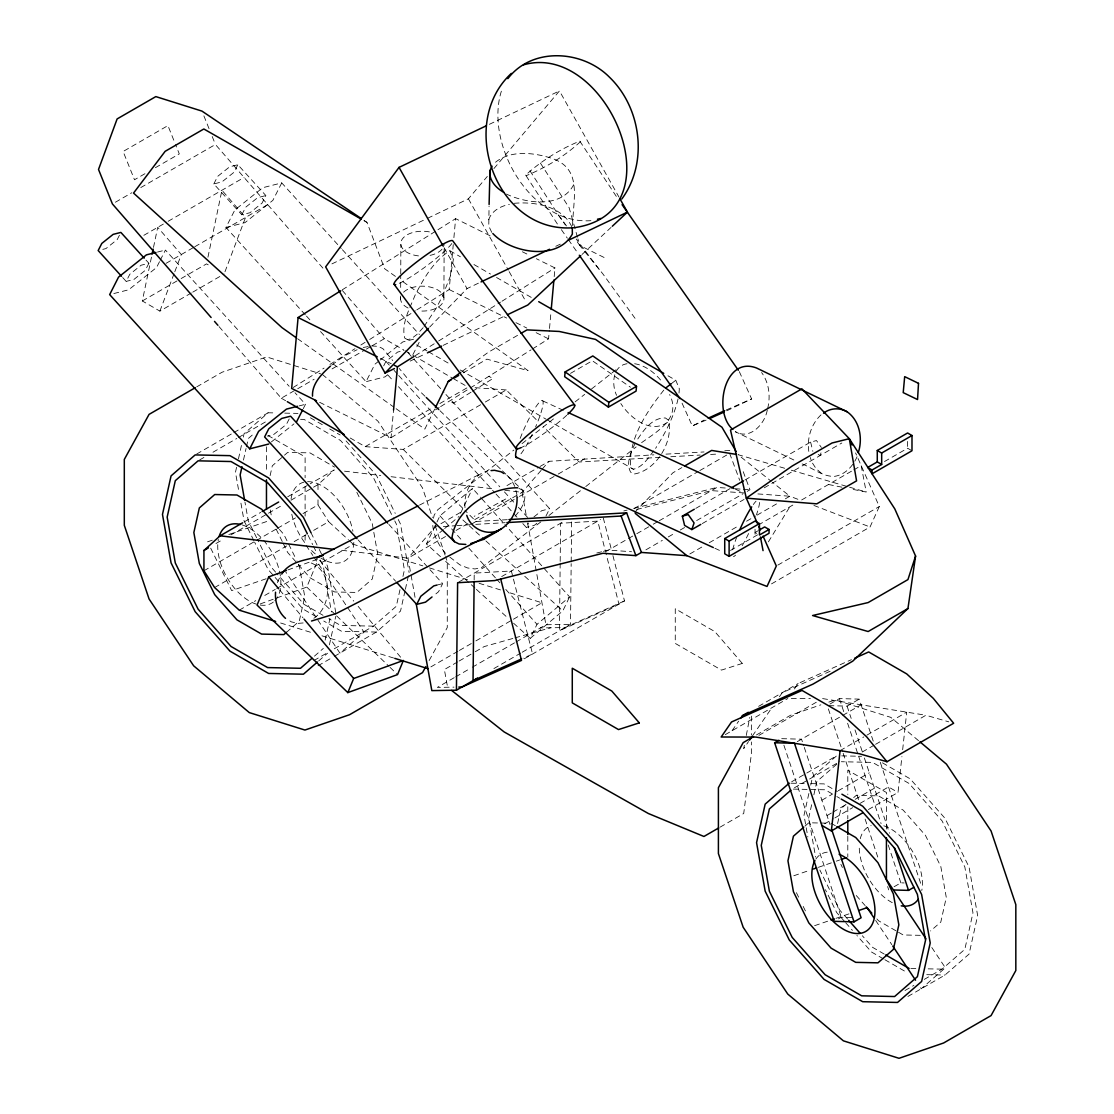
<?xml version="1.0" encoding="UTF-8"?>
<svg xmlns="http://www.w3.org/2000/svg" width="1114" height="1114" viewBox="0 0 1114 1114"><rect width="100%" height="100%" fill="white"/><g stroke="black" fill="none" stroke-linecap="round" stroke-linejoin="round"><path stroke-width="0.75" stroke-dasharray="5 3.75" d="M465.011 507.664C463.438 492.291 472.113 475.218 487.64 470.888M400.608 299.485L400.622 296.046M400.664 287.468L400.72 275.45M400.734 273.724L400.873 244.537M443.887 297.758L444.152 244.523M474.146 580.06L474.23 573.125L511.368 570.995L532.576 654.015L523.176 658.207M560.175 563.127L559.437 630.733L618.952 604.136L605.807 552.669M560.189 561.386L560.607 523.246L597.745 521.115L605.375 550.998M522.201 652.233L570.507 624.341L571.176 563.656M571.19 561.929L571.649 520.322M491.706 232.325L488.781 226.031L489.06 206.187M572.582 225.529C573.292 196.301 583.332 166.265 547.67 157.102C529.791 151.964 506.898 150.46 492.764 164.747M679.011 393.047L679.331 388.8L675.78 380.264L666.743 375.084M319.621 402.307L391.042 437.746L393.548 410.077M416.803 309.887L449.193 289.543L453.273 244.593M453.899 237.672L455.612 218.65L492.875 237.143M532.534 348.919L548.561 338.851L549.341 330.204M549.508 328.477L551.068 311.182M554.201 276.592L554.981 267.945L536.349 258.713M868.405 809.544L898.023 792.444L901.922 756.559M902.66 749.736L906.726 712.152L865.258 736.089M744.347 745.308L743.706 748.594L748.566 741.548M746.269 735.463L749.778 717.402M191.26 293.01L159.887 311.112L142.314 300.961L151.755 255.774M153.495 247.419L157.701 227.326L181.331 254.521L174.592 272.303M207.942 257.195L221.923 190.243L245.553 217.439L224.722 272.415M236.572 467.267L235.458 472.294L239.009 492.346M238.452 458.884L241.808 443.804M243.312 437.106L244.05 433.75L268.14 412.779L276.439 412.946M243.465 460.082L246.055 448.482M246.431 446.825L248.283 438.54L254.605 433.026M270.117 475.636L272.317 465.791L287.704 452.395L309.943 452.869L334.618 467.114M325.149 640.146L329.967 618.604M329.396 644.839L335.76 616.362M399.982 589.724L396.292 606.294L373.496 626.138L330.301 651.077M402.948 576.467L404.424 569.839L396.292 523.998L394.774 520.92M404.995 590.977L400.511 611.085L376.421 632.056L334.089 656.494M405.371 589.306L408.365 575.896M808.861 793.502L804.002 815.281L807.859 837.004M810.727 785.119L812.607 776.75L836.698 755.765L789.255 783.156M811.646 804.74L808.694 817.996L815.615 857.042M813.874 794.797L816.827 781.541L839.622 761.697M837.575 823.552L840.875 808.792L845.999 804.322M433.471 518.261L434.251 514.933L437.705 509.794L513.846 450.07M767.268 410.133C764.803 423.961 750.098 440.35 735.296 431.689L795.354 460.723M767.616 408.685C770.693 396.542 769.147 382.756 761.6 372.522M678.05 398.923C673.928 416.678 665.35 433.081 655.589 448.357M501.37 91.181C484.576 144.486 531.044 224.931 590.88 220.683M821.004 452.869L820.113 455.529L817.203 453.858M159.887 311.112L173.979 273.919M260.272 603.927L306.782 587.092L317.796 560.439M771.515 583.875L870.034 526.992L879.308 506.522L855.58 452.938M277.33 582.622L280.77 575.311M488.698 219.792C491.511 210.866 500.701 206.062 509.377 204.419M573.654 184.729C561.498 208.374 526.755 203.667 506.41 194.087M440.517 556.708L426.425 543.883L436.201 523.608M436.953 522.048L439.96 515.81L472.545 488.378L480.621 497.415M460.514 513.331L472.545 488.378M513.568 623.199L530.222 638.364L536.99 624.327L569.574 596.895L504.879 524.555M530.222 638.364L562.807 610.932L569.574 596.895M434.655 409.144L424.838 429.127L395.15 408.03M635.245 443.191C631.011 451.824 625.803 462.63 630.524 472.044L633.462 474.118C655.742 471.18 674.067 441.534 668.344 420.062L665.406 417.973C651.606 417.416 642.75 431.522 635.983 441.701M119.421 235.263L117.262 239.524L105.914 248.589L101.263 249.759M122.679 277.539L126.188 281.396L129.795 274.281L141.144 265.216L148.886 263.266L145.377 259.409M148.886 263.266L145.266 270.368L133.931 279.433L126.188 281.396M159.497 261.706L156.545 267.527L128.667 289.793L109.659 294.597M160.235 260.244L165.415 250.065L289.139 386.293M213.818 183.935L217.634 176.402L229.665 166.808L237.853 164.733L265.87 195.577L262.041 203.11L250.023 212.704L241.822 214.779L213.818 183.935L222.006 181.861L234.024 172.266L237.853 164.733M305.333 314.844L225.961 227.451L234.845 209.975L262.723 187.709L281.731 182.905L341.26 248.464M241.822 214.779L245.651 207.246L257.668 197.651L265.87 195.577M281.731 182.905L272.86 200.367L244.969 222.647L225.961 227.451M289.208 418.906L286.451 424.323L273.473 434.697L267.569 436.187M303.259 408.657L305.487 404.298L294.973 392.727M320.512 331.554L366.033 381.67L374.903 364.208L378.885 361.033M383.703 365.824L385.931 361.423L397.628 352.08L404.02 350.464M412.918 354.6L419.574 341.511M388.856 524.388L442.662 583.639L438.526 591.771L433.332 595.92M522.8 523.552L526.281 527.395L528.509 522.995M545.957 516.033L549.675 508.708L445.113 393.562M857.056 456.768C852.962 466.195 845.164 474.703 834.623 476.36C822.369 476.862 812.538 467.685 801.509 463.703M429.127 660.574L447.271 627.53L447.271 561.637L445.628 556.735M682.06 403.171L692.309 425.938L704.132 420.075M739.32 371.63L751.63 398.951L725.437 411.428M768.395 541.864L789.784 506.828M641.608 442.648C658.012 430.937 681.545 417.931 669.611 394.551M732.093 730.7L738.666 721.148M752.451 735.922L771.863 707.738M779.396 696.807L782.209 692.713L832.353 670.28M794.421 688.953L798.181 683.495L851.444 659.669M424.086 326.402L436.061 308.467L441.952 297.271L450.641 275.478L453.384 259.284L449.847 250.734C433.471 261.219 423.626 278.625 414.965 295.475C409.701 308.773 401.096 323.311 404.688 338.015L410.467 341.455M653.737 450.878C648.195 457.979 642.736 467.086 633.406 469.259L547.545 420.034M557.376 223.984L525.655 175.107C541.32 160.903 560.133 149.053 579.809 141.13L617.114 197.596M580.436 141.659C564.909 156.085 545.874 167.587 526.281 175.636L525.655 175.107M427.623 218.26L468.409 198.821L487.291 176.444M493.948 168.548L559.465 90.916L618.924 196.997M541.139 470.359L522.09 492.318L472.559 520.906M542.253 469.064L548.979 461.321L653.862 454.832M821.004 414.881C810.895 424.35 806.578 439.083 809.001 452.604M423.153 327.669L417.026 334.367L411.665 338.489L407.459 339.728M663.791 390.137C646.691 411.734 628.199 439 630.621 467.546L633.406 469.259M515.044 516.214C520.405 510.198 525.669 502.665 524.819 494.198L522.438 490.118L502.456 470.874M634.66 512.37L672.94 472.768L681.865 467.615M429.656 327.112L467.017 288.61L481.025 281.926M582.037 254.465L611.029 227.437M313.507 487.208L318.005 484.604L334.214 469.941L310.193 483.81M286.437 632.348L299.262 621.18L304.749 596.575L299.262 565.62L296.951 560.941M314.44 656.146L323.311 648.432M318.66 660.95L327.53 653.222M804.976 826.128L808.82 822.773L819.082 822.995M853.686 797.624L856.262 795.382L878.486 795.856L903.176 810.115L925.414 835.319L940.801 866.483L946.287 897.424L940.801 922.044L930.538 930.97M924.258 979.401L942.04 969.138L964.835 949.295L972.968 912.839L964.835 866.984L942.04 820.823L909.108 783.49L872.554 762.394L841.349 761.725M907.91 996.459L944.964 975.056L969.069 954.085L977.66 915.541L969.069 867.082L944.964 818.275L910.152 778.825L880.422 761.656M331.624 365.127L344.463 355.839L357.107 349.726M426.425 543.883L443.372 529.61M444.667 528.523L459.01 516.45M271.384 441.91L293.957 423.877M380.208 359.975L402.781 341.942L415.452 338.74M387.7 374.75L385.04 376.866L366.033 381.67M533.898 516.952L541.696 510.713L549.675 508.708M536.851 523.302L534.26 525.376L526.281 527.395M522.02 443.637L554.702 417.931M575.13 401.862L584.669 394.37M591.478 389.009L616 369.737M540.805 521.909L481.345 567.764L474.926 568.948L467.629 567.973L459.943 564.882L447.828 555.566M548.979 515.476L584.39 487.626M585.755 486.553L636.15 446.923M313.856 618.284C333.128 605.57 332.738 568.349 308.3 562.069M671.185 383.787L675.78 380.264M462.073 371.394L488.336 352.233L519.584 334.186M667.481 422.29C650.785 434.39 629.953 417.889 620.818 403.547M342.263 289.821L436.479 230.668M437.955 229.735L455.612 218.65M293.149 387.519L324.063 368.107M329.953 364.417L354.976 348.696M360.866 345.006L368.219 340.383M369.695 339.464L415.341 310.806M415.132 355.756L437.203 341.887M438.679 340.968L500.52 302.145M501.982 301.226L554.981 267.945M391.042 437.746L439.167 407.529M440.629 406.61L531.072 349.838M471.027 392.212L453.468 403.157L449.374 401.124M472.489 391.293L492.959 378.509L488.837 376.351M144.945 173.714L134.502 179.758L123.111 151.49L167.922 125.617L174.87 142.884M155.403 167.685L179.298 153.885L175.511 144.458M115.396 202.233L131.814 192.75M140.782 187.57L215.42 144.486L324.313 269.741M143.845 235.319L166.654 222.159M168.144 221.296L244.077 177.46M166.097 263.308L193.279 247.614M194.769 246.751L267.708 204.642M142.314 300.961L179.646 279.405M181.15 278.542L206.536 263.879L210.936 266.427M192.75 292.147L224.109 274.03M196.718 386.864L222.048 372.243L266.65 356.926L320.651 373.858M219.04 326.597L281.299 398.213L296.227 389.594M297.717 388.73L314.134 379.247M332.056 368.915L364.891 349.949M366.381 349.086L370.865 346.496M372.354 345.632L384.302 338.74L403.769 349.991M196.649 454.052L232.394 433.416M233.884 432.552L268.14 412.779M199.573 459.971L205.533 456.531M212.983 452.228L236.809 438.47M238.299 437.607L268.084 420.41M463.146 372.884L486.943 359.14L528.12 370.67L400.093 279.711M350.2 437.997L365.183 446.644L432.357 407.863M439.821 403.547L468.186 387.171M244.147 521.937L260.662 512.412M287.677 496.802L308.689 484.674M215.935 543.535L223.441 539.204M230.946 534.873L266.97 514.069M268.474 513.206L283.485 504.545M290.991 500.214L312.004 488.071M365.183 446.644L403.226 449.415L483.838 402.878M485.328 402.015L506.229 389.956L538.341 421.705M203.932 570.772L254.967 541.307M256.471 540.443L275.98 529.178M277.483 528.301L295.488 517.899M302.994 513.568L318.005 504.907L318.005 499.838M570.507 373.371L592.37 360.741L630.44 387.199M214.612 587.551L286.66 545.957M294.166 541.627L306.169 534.692M313.675 530.361L328.686 521.7L348.404 539.789M239.245 610.18L255.76 600.641M264.77 595.447L275.269 589.376M276.773 588.512L353.333 544.314L422.819 565.856M460.416 512.454L434.906 527.187L408.016 558.17L410.76 573.473M506.954 485.593L538.466 467.393M539.97 466.515L548.979 461.321M445.544 536.502L408.016 558.17L339.074 549.968M456.044 530.445L471.055 521.77M471.96 523.859L517.913 497.331M519.403 496.468L556.721 474.926M558.225 474.063L584.655 458.801M313.925 660.532L328.811 651.941M458.996 581.912L564.77 520.851M318.033 665.768L332.626 657.344M501.676 576.579L600.516 519.514M634.103 508.527L698.297 471.459M699.787 470.595L726.662 455.083M605.668 551.681L635.3 534.567M636.804 533.703L651.732 525.084M653.222 524.221L657.692 521.644M659.196 520.781L716.97 487.417L726.871 488.127M695.777 508.402L730.074 488.586M745.001 479.981L810.616 442.091L816.478 440.559L821.366 447.48M430.867 666.896L457.896 651.3M459.4 650.437L474.397 641.761M475.901 640.898L511.925 620.094M513.429 619.231L541.947 602.771L507.204 591.994M645.911 549.856L662.329 540.374M668.303 536.92L674.276 533.481M680.236 530.027L687.7 525.724M696.668 520.544L742.941 493.836M747.202 491.371L749.973 489.77L742.286 469.175M457.617 661.911L444.361 669.556L447.605 687.241M459.093 661.048L473.826 652.553M475.302 651.704L484.144 646.593L513.262 638.35M702.28 523.566L744.041 499.448M764.218 487.821L841.836 442.996M454.192 677.688L437.356 687.408L453.997 687.143M455.696 676.825L470.776 668.122M472.28 667.244L514.487 642.875M515.991 642.012L545.902 624.745L570.507 624.341M689.845 553.964L703.282 546.208M709.242 542.755L739.097 525.516M746.561 521.213L755.529 516.033M757.019 515.169L777.92 503.11M785.384 498.807L789.854 496.217L799.476 499.908M493.906 668.567L520.711 653.096M524.262 658.806L624.494 600.933L612.199 552.781M758.174 525.084L794.24 504.252M801.69 499.949L852.252 470.762M853.742 469.899L861.178 465.61L866.219 492.04L849.801 488.754M757.785 530.905L755.041 532.492L757.966 534.191M730.492 550.455L757.785 534.706M884.502 461.544L907.604 448.218L911.99 450.752M777.809 565.132L879.308 506.522M758.634 706.332L798.181 683.495M725.27 734.641L787.835 698.52M756.503 734.92L790.592 715.244L820.865 704.842M758.926 735.365L819.653 700.302M829.958 704.048L839.385 698.589L859.228 699.119L873.724 742.592M828.913 705.649L847.086 706.123L859.228 699.119M797.29 741.646L861.108 704.8M840.081 750.627L863.782 736.939M720.145 827.117L743.706 813.512L751.365 754.039L751.365 741.966M836.656 763.396L792.179 789.074L825.112 789.784L835.347 795.688M862.25 752.02L874.1 745.169M875.59 744.319L925.943 715.244L948.752 721.844M821.895 800.2L832.269 794.212M838.201 790.787L869.324 772.824M827.02 815.573L831.462 813.011M832.952 812.148L846.292 804.447M855.19 799.309L874.462 788.183M824.694 823.803L833.383 818.776M834.873 817.927L852.656 807.65M860.078 803.375L888.512 786.957L898.023 792.444M838.438 918.883L841.265 917.24L852.837 917.546M894.096 886.744L900.85 882.845L904.15 882.942M904.986 990.527L913.884 985.403M505.672 499.016L474.174 516.353M419.518 505.102L481.039 473.561M489.38 124.322L559.465 90.916M331.93 263.879L426.063 219.012M555.789 246.305L560.453 244.077M410.161 361.089L425.84 353.611M443.107 345.396L505.853 315.485M726.286 409.938L751.63 398.951M624.494 600.933L564.979 627.544L540.36 627.948M706.123 420.089L692.309 425.938M287.969 569.895L318.437 558.866M207.566 541.822L212.468 540.137M228.83 534.511L266.469 521.589L266.469 518.107M266.107 578.779L231.656 590.615L209.07 544.871M828.83 702.099L835.208 699.912L890.838 717.374L918.646 740.754M793.795 875.757L810.156 870.131M818.33 867.333L834.706 861.707M836.336 861.15L839.608 860.022M814.613 925.678L829.387 920.61M835.946 918.354L852.349 912.714M514.891 637.89L550.608 627.781M157.492 252.056L165.415 250.065M299.151 405.9L305.487 404.298M623.798 510.936L627.126 510.101M633.782 508.416L716.97 487.417M636.567 509.516L711.442 490.62L744.431 492.973M436.758 585.129L442.662 583.639M596.784 553.017L601.783 551.764M603.44 551.346L608.439 550.079L631.527 551.736M363.261 347.484L368.205 346.565M627.043 363.735C612.519 365.796 611.405 384.511 616.585 395.331M303.161 622.949L298.023 623.394L291.422 621.891L286.994 619.245M443.4 526.588L455.292 525.738M456.991 525.627L470.581 524.666M665.977 454.136L704.034 451.95M724.796 450.766L731.717 450.362M660.435 457.339L579.113 462.004L543.284 426.592M670.823 456.74L700.233 455.055M710.607 454.456L719.268 453.955M507.26 519.681L476.124 521.463L464.998 510.477M475.775 524.36L505.185 522.675M514.111 203.319C535.166 201.369 563.002 206.285 572.276 227.799M599.318 269.532L576.175 238.981M791.316 698.52L810.449 698.562M284.724 413.127L297.981 413.405M300.543 419.324L304.011 419.393L340.564 440.503L373.496 477.836L394.008 519.375M373.496 626.138L340.564 625.441L328.867 618.688M376.421 632.056L341.608 631.318L323.77 621.027M841.669 755.877L861.568 756.295M790.912 783.198L804.183 783.476M810.811 783.615L824.068 783.894L837.45 791.622M820.795 823.037L829.345 823.218M920.275 935.328L903.176 934.966L897.369 931.61M910.848 968.47L917.783 968.623M928.185 968.846L942.04 969.138M926.737 974.666L944.964 975.056M781.708 738.666L801.537 739.195L803.737 745.781M371.505 345.953L378.217 346.357L382.924 348.682L392.755 360.588M735.129 488.712L741.715 489.185M743.372 489.297L749.973 489.77M757.896 493.934L789.854 496.217L772.587 482.362M475.093 387.686L506.229 389.956M344.546 471.18L380.751 475.483M391.084 476.708L494.519 489.032M504.851 490.257L522.09 492.318L526.365 516.102M634.632 363.721C645.493 365.434 654.893 372.786 661.563 381.253M822.619 698.589L925.943 715.244M828.468 484.493L843.242 487.445M784.646 468.256L738.025 454.665L771.25 481.304M791.302 470.205L847.907 486.707M849.564 487.194L866.219 492.04M429.433 567.903L467.49 579.698M479.076 583.29L500.59 589.947M280.617 622.991L312.045 632.738M321.974 635.816L394.774 658.374M813.902 505.45L870.034 526.992M542.866 400.943L563.392 410.356M735.574 489.255L741.882 492.151M714.909 548.283L722.805 551.903M518.901 488.378L522.438 490.118M604.08 257.473L579.781 245.456L575.938 239.983M522.382 251.778L530.139 255.621M449.193 289.543L506.647 318.047M515.963 322.67L526.825 328.059M536.14 332.682L548.561 338.851M380.375 358.374L391.251 363.763M449.847 250.734L460.388 256.777M473.951 264.547L490.508 274.044M496.538 277.497L532.687 298.232M364 220.697L366.993 222.41L384.622 268.711L398.687 278.709M416.497 344.908L427.038 350.952M428.542 351.815L449.638 363.902M460.179 369.959L546.041 419.17M405.273 350.854L451.699 377.66M453.203 378.523L466.682 386.307M281.299 398.213L285.797 400.803M310.388 417.806L323.77 425.534M329.716 428.96L340.118 434.961M267.959 435.435L305.111 456.893L305.111 477.767M836.809 796.538L839.733 798.223M831.058 823.246L835.403 825.766M895.907 930.775L878.486 920.721L876.272 918.201M323.018 615.304L304.011 604.331L276.745 573.445M316.334 616.738L302.966 609.01L268.14 569.546L254.591 542.1M884.251 954.085L872.554 947.332L862.333 935.746M883.402 958.876L871.51 952.01L856.917 935.454M884.892 959.725L907.186 972.606M364.125 220.475L366.993 222.41M297.605 338.726L393.743 407.028M322.28 374.374L377.911 421.148L422.526 487.988L432.427 517.453M821.533 473.38L816.089 468.66L811.869 462.157L810.268 457.464M462.853 519.946L484.632 539.775M485.913 540.944L562.807 610.932M445.642 561.372L469.997 583.541M471.278 584.711L475.121 588.206M476.402 589.376L508.43 618.535M349.629 540.917L353.333 544.314M425.033 396.306L411.303 383.077L399.299 368.525M440.016 410.746L501.203 469.676M306.782 587.092L335.37 614.663M336.623 615.861L388.842 666.2M390.081 667.411L397.545 674.597M403.226 449.415L463.758 509.251M506.995 475.316L511.827 480.621L515.225 487.319M342.43 249.745L419.463 334.576M407.933 352.623L412.584 357.747M413.74 359.014L443.957 392.281M385.931 361.423L389.427 365.267M394.064 370.377L397.559 374.22M398.715 375.502L499.796 486.804M504.447 491.915L513.735 502.149M518.386 507.274L528.844 518.79M388.02 375.153L393.827 381.545M398.478 386.669L494.908 492.848M496.078 494.129L516.98 517.161M306.503 316.125L311.168 321.264M358.193 539.984L395.623 581.202M481.777 498.71L503.723 523.26M439.96 515.81L463.062 541.655M468.827 548.102L495.396 577.818M496.552 579.113L500.019 582.984M505.798 589.445L536.99 624.327M856.262 895.517L865.146 905.598M847.573 919.008L839.622 909.999L819.862 869.992M844.551 921.459L836.698 912.547L825.404 889.668M845.679 922.726L852.419 930.371M346.092 440.921L376.421 475.288L395.247 513.401M279.433 529.415L283.875 534.455L296.185 559.381M275.618 572.15L271.064 566.998L257.39 539.301M342.416 290.573L384.302 338.74M319.537 560.189L353.737 601.1M358.151 606.378L402.265 659.168M279.753 590.058L302.924 617.769M445.544 553.393C438.011 544.537 432.302 533.467 432.692 521.575M529.93 170.748L558.657 215.364L567.931 227.869M635.036 318.312L602.841 273.863L579.781 245.456L577.929 238.883M558.657 215.364L565.383 224.931M561.372 229.665L567.346 238.187M568.349 239.607L578.319 253.797M931.819 947.527L945.34 967.774L921.25 988.745L919.356 985.904M875.66 920.456L891.813 944.644M306.085 545.345L312.839 555.468M313.8 556.916L346.635 606.113M347.61 607.562L364.027 632.153L339.923 653.124L285.797 572.025M540.387 163.076L569.129 207.691L577.47 237.24M318.005 504.907L328.686 521.7M444.082 247.698L467.017 288.61M468.409 198.821L508.304 270.117M509.154 271.635L526.114 301.978M840.875 864.353L842.407 867.472M796.413 892.69L800.172 900.321M803.194 906.42L806.954 914.037M398.255 519.5L400.511 524.081L409.117 572.554M356.856 492.318L372.243 523.483L377.743 554.438L372.243 579.043L356.856 592.439L334.618 591.966L309.943 577.72L287.704 552.516L283.095 543.172M310.973 532.673L318.493 547.921M319.245 549.439L322.266 555.538M323.018 557.07L327.53 566.218L336.136 614.677M308.118 535.347L312.672 544.579M313.424 546.125L317.225 553.811M320.261 559.966L323.311 566.121L331.443 611.976M276.161 529.15L282.315 541.613M256.638 537.77L248.283 520.837L244.969 502.163M253.839 540.582L244.05 520.753L240.499 500.701M203.89 115.87L209.655 130.171M212.217 136.535L215.42 144.486M729.642 453.37L739.696 480.301M435.17 525.627L445.071 555.092M880.297 762.31L920.679 883.374M847.086 706.123L851.18 718.391M855.023 729.935L862.18 751.379M864.38 757.98L889.459 833.188M839.385 698.589L844.328 713.406M847.615 723.278L858.045 754.526M858.602 756.169L881.09 823.622M888.22 845.011L900.85 882.845M828.356 708.894L842.616 751.658M843.173 753.315L859.632 802.665M865.118 819.11L878.278 858.602M887.607 886.563L888.707 889.863M804.294 747.438L830.027 824.611M783.894 745.21L841.265 917.24M603.287 517.913L611.767 551.124M810.616 442.091L812.858 451.351M515.921 490.397L516.98 494.992M527.59 522.898L545.902 624.745M411.066 575.172L415.341 598.956M270.298 509.947L271.746 518.094M907.604 441.45L907.604 448.218M886.438 829.053L886.438 792.514L847.796 770.206L847.796 794.561M847.796 806.745L847.796 818.929M847.796 836.322L847.796 857.209M755.041 529.234L755.041 536.294M751.365 716.093L751.365 735.073M318.005 484.604L318.005 491.371M305.111 486.47L305.111 516.061M305.111 535.193L305.111 543.897M266.469 446.77L266.469 472.865M520.182 438.401A31.345 4.846 -65.4 0 1 540.75 401.026A31.345 4.846 -65.4 0 1 535.611 426.913M532.214 434.349A31.345 4.846 -65.4 0 1 519.11 455.974M759.539 502.456A31.345 4.846 -65.4 0 1 756.476 514.682M748.608 533.536A31.345 4.846 -65.4 0 1 742.175 545.693M735.519 555.162A31.345 4.846 -65.4 0 1 733.485 556.666M732.678 549.815A31.345 4.846 -65.4 0 1 736.577 537.575M753.301 504.558A31.345 4.846 -65.4 0 1 756.03 501.203M566.775 415.216A36.497 4.553 -36.6 0 1 521.143 447.619M451.824 243.506A36.497 4.553 -36.6 0 1 428.403 264.547A36.497 4.553 -36.6 0 1 399.23 283.332M403.588 292.202A21.709 12.449 0.3 0 1 431.076 287.273A21.709 12.449 0.3 0 1 442.954 302.409A21.709 12.449 0.3 0 1 418.223 310.848M408.1 308.021A21.709 12.449 0.3 0 1 400.915 296.24M442.063 249.146A21.709 12.449 0.3 0 1 429.684 255.454M418.488 255.9A21.709 12.449 0.3 0 1 401.889 239.719A21.709 12.449 0.3 0 1 431.926 232.492M273.32 602.061A44.644 25.775 60 0 1 259.687 604.972M256.331 604.15A44.644 25.775 60 0 1 218.358 539.482M242.281 524.959A44.644 25.775 60 0 1 262.403 538.953M263.586 540.29A44.644 25.775 60 0 1 274.615 600.947M353.806 542.393A44.644 25.775 60 0 1 320.846 558.003M315.262 553.895A44.644 25.775 60 0 1 309.177 548.018M304.637 542.462A44.644 25.775 60 0 1 291.659 513.582M291.06 499.002A44.644 25.775 60 0 1 320.762 485.133A44.644 25.775 60 0 1 352.901 531.253M815.866 859.061A44.644 25.775 60 0 1 828.106 852.085M892.272 902.66A44.644 25.775 60 0 1 859.27 847.183M860.245 838.745A44.644 25.775 60 0 1 871.148 825.558M883.806 825.822A44.644 25.775 60 0 1 921.779 890.49M742.3 663.415L721.496 670.099L675.265 643.419L675.265 608.759L714.812 631.596L742.3 663.415"/><path stroke-width="1.5" d="M275.548 592.216C274.74 601.866 278.18 611.878 285.518 618.367M516.98 496.607C517.913 509.265 511.855 522.341 500.966 529.08L336.414 613.438L311.516 621.013M416.26 604.053L431.828 690.61L456.434 690.207L457.617 582.706L494.741 580.575L602.897 553.282L635.899 555.635L641.427 552.433L686.851 555.677L767.031 586.451L776.305 565.996L763.062 536.099M474.132 581.787L473.046 680.612L521.603 658.917M312.519 396.166C311.809 383.703 321.821 373.858 330.426 366.144M489.102 204.489L489.993 170.484L492.068 166.181M340.787 290.74L298.092 317.546L291.673 388.438L316.515 400.762M393.548 410.077L397.461 366.84L413.656 356.675M551.221 309.455L553.895 280.06M565.118 371.937L564.673 376.727L608.397 407.097L636.08 391.111L636.526 386.321L592.815 355.951L565.118 371.937L608.829 402.307L608.397 407.097M821.867 825.432L831.378 830.933L840.081 750.627M740.545 718.419L742.439 715.675L812.942 684.135L852.711 661.173L907.938 608.55L915.583 556.053L894.807 508.917L849.3 438.693L801.885 388.856L730.506 430.06L746.296 498.153L757.478 523.496M152.103 254.103L153.147 249.09M241.989 466.71L240.137 474.996L244.662 500.464M858.323 452.535C862.89 438.484 859.785 420.619 847.086 411.762L756.615 368.024C724.225 355.463 712.695 412.264 732.817 429.447M915.583 556.053L907.938 579.6L868.154 602.563L812.579 615.527L868.154 631.527L907.938 608.55M691.836 529.582L694.078 522.926L688.215 514.612L682.353 516.144L684.595 525.404L691.836 529.582L700.79 524.416M286.368 570.479L268.725 576.871L257.069 605.097L347.833 692.602L397.545 674.597L403.365 660.477L353.667 678.482L347.833 692.602M435.421 407.613L448.26 381.475L460.695 372.396M155.918 252.46L146.407 254.869L118.53 277.135L109.659 294.597L249.717 448.831L258.587 431.369L286.479 409.103L297.563 406.29M296.603 421.76L302.521 410.119M396.793 582.483L416.678 604.387L420.814 596.255L433.806 585.88L436.758 585.129M425.827 666.59L422.526 672.591L349.531 714.728L304.93 730.046L249.299 712.598L193.669 665.824L149.067 598.984L124.308 525.335L124.308 459.441L149.067 414.38L195.242 387.728M507.859 78.648C532.032 46.788 582.441 49.963 609.33 77.061C641.427 107.849 648.515 162.867 621.779 199.044M749.541 740.142L751.477 737.329M486.261 125.798L399.049 167.379L325.65 266.859L385.054 373.065L394.467 368.567M281.745 574.086C290.462 559.952 309.024 560.05 323.102 555.245L316.487 557.919L417.987 505.895M511.354 73.385C456.475 124.072 496.886 234.817 574.559 227.632C679.986 212.426 606.573 40.717 523.524 64.849M385.054 373.065L428.444 328.352M580.77 255.649L527.813 305.013L507.427 314.733M612.296 226.253L627.419 212.147L619.774 198.515M275.645 621.459L239.245 610.18L214.612 587.551L203.932 570.772L203.932 550.469L220.126 535.806L242.643 522.8M286.437 632.348L283.875 634.576L261.637 634.103L236.962 619.857L214.724 594.653L199.336 563.489L193.85 532.534L199.336 507.928L214.724 494.532L236.962 495.006L261.637 509.251L278.319 528.147M311.906 658.36L300.515 668.275L267.583 667.578L231.03 646.468L198.083 609.135L175.302 562.974L167.156 517.133L175.302 480.677L198.083 460.834L231.03 461.53L267.583 482.641L300.515 519.96L307.353 533.815M317.393 662.05L303.44 674.193L268.627 673.455L229.985 651.147L195.159 611.683L171.069 562.89L162.477 514.417L171.069 475.887L195.159 454.916L229.985 455.654L268.627 477.962L303.44 517.425L310.973 532.673M789.255 783.156L765.165 804.141L756.559 842.671L765.165 891.144L789.255 939.938L824.068 979.401L862.709 1001.709L897.536 1002.447L921.626 981.476L930.218 942.931L921.626 894.472L897.536 845.665L862.709 806.216L841.906 794.198M790.912 790.188L769.384 808.917L761.252 845.373L769.384 891.228L792.179 937.389L825.112 974.722L861.665 995.819L894.612 996.529L917.393 976.686L925.539 940.23L917.393 894.375L894.612 848.214L861.665 810.881L841.195 799.072M803.695 827.242L793.433 836.168L787.946 860.788L793.433 891.743L808.82 922.907L831.058 948.111L855.733 962.357L877.971 962.83L893.358 949.434L898.845 924.815L893.358 893.86L877.971 862.696L855.733 837.505L836.865 826.602M432.037 596.965L425.534 602.145L416.678 604.387M665.838 387.909L671.185 383.787M498.181 530.96L483.309 539.51L470.79 543.507M823.511 413.224C830.139 407.905 839.817 407.446 847.086 411.762M521.073 333.323L527.019 329.883L559.256 331.457L595.517 339.394L721.928 427.205L736.173 451.518M448.26 381.475L451.24 379.763M454.206 378.036L458.676 375.46M262.166 511.535L278.667 502.01M203.932 550.469L208.429 547.865M608.829 402.307L636.526 386.321M684.845 465.889L711.637 450.432L736.382 454.401M506.912 522.577L621.111 516.033L626.639 512.83L641.427 552.433M682.353 516.144L694.287 509.265M731.578 487.737L743.498 480.844M456.434 690.207L477.516 678.036M724.727 538.577L755.041 521.073L759.442 523.608L759.442 535.026L769.05 529.484L769.05 533.272L729.113 556.332L724.727 553.797L724.727 538.577L729.113 541.112L759.442 523.608M872.053 470.011L867.653 467.476L877.275 461.92L877.275 450.502L907.604 432.984L911.99 435.532L911.99 450.752L872.053 473.812L872.053 470.011L881.675 464.454L881.675 453.036L911.99 435.532M759.163 530.111L764.664 526.936L769.05 529.484M742.439 715.675L748.33 712.278M753.537 736.633L743.163 742.634L718.405 787.695L718.405 853.575L743.163 927.238L787.765 994.064L843.395 1040.838L899.026 1058.3L943.628 1042.983L991.07 1015.592L1015.829 970.517L1015.829 904.638L991.07 830.988L946.454 764.148L919.969 741.868M831.671 829.512L861.108 917.769L854.02 921.863L834.191 921.334L774.634 742.746L778.881 740.295M718.669 827.967L703.937 836.475L648.362 813.512L504.113 731.912L451.643 690.429M886.981 761.739L866.608 736.786L840.081 712.403L802.024 690.429L731.522 721.983L721.176 736.995L755.96 737.078L859.284 753.718L886.981 761.739L953.64 723.251L933.267 698.311L906.726 673.914L868.683 651.955L854.577 658.263M831.378 830.933L862.473 812.969M893.665 889.989L908.537 890.378L913.94 887.273M481.025 281.926L549.55 249.271M568.237 240.359L627.419 212.147M427.414 352.873L441.534 346.134M708.212 418.182L724.727 410.634M723.877 412.138L710.147 418.321M500.966 529.08C488.224 537.073 471.027 529.275 466.766 515.322M813.429 869.017L816.701 867.89M841.251 859.451L846.153 857.766M831.016 920.039L834.302 918.911M858.908 910.458L867.11 907.645L873.766 917.602M249.717 448.831L268.725 444.026M849.3 438.693L832.033 442.996L792.249 465.972L746.296 498.153L816.785 503.848L856.569 480.872L849.3 438.693L852.099 445.029M597.466 219.221L600.752 218.483M491.065 470.581L494.477 470.289L501.091 471.793L504.043 473.561M508.987 519.584L626.639 512.83M458.787 687.059L461.976 687.004L521.491 660.407L500.715 579.043M774.634 742.746L794.463 743.275L854.02 921.863M517.718 487.793C490.522 487.361 455.598 509.265 452.019 537.602L454.415 541.683L459.121 544.008L465.833 544.426M220.126 535.806L333.894 549.355M394.774 658.374L427.873 668.623M568.14 412.528L733.987 488.531M515.893 457.06L713.336 547.559M298.092 317.546L377.27 356.828M394.356 365.308L397.461 366.84M538.716 301.685L663.735 373.357M361.006 218.985L203.848 128.987L165.15 151.323L133.541 193.084L282.051 327.683L296.199 337.723M877.275 450.502L881.675 453.036M877.275 461.92L881.675 464.454M287.287 401.667L344.212 434.53M885.714 954.935L909.108 968.442M503.793 192.36C496.022 187.988 488.573 180.064 489.993 170.484M361.256 218.539L201.968 111.108L155.821 96.598L117.123 118.933L98.519 169.453L112.417 203.946L211.117 317.49M635.245 513.373L686.851 555.677M426.286 397.517L438.777 409.534M454.415 541.683L343.279 434.641L314.914 400.246M492.82 233.508C511.117 253.129 557.557 261.275 572.359 234.037L572.276 227.799M387.686 523.107L290.587 416.19L281.731 418.432L268.752 428.793L264.617 436.939L357.023 538.689M144.221 258.128L120.869 232.422L113.141 234.372L101.792 243.437L98.171 250.553L121.523 276.244M866.26 906.852L871.816 913.16M848.701 920.303L860.064 933.17M214.515 321.389L217.912 325.302M268.725 576.871L278.653 588.735M304.025 619.092L353.667 678.482M574.699 405.148L452.771 240.861A36.497 4.553 -36.6 0 0 417.221 261.567A36.497 4.553 -36.6 0 0 395.721 284.557M394.091 284.293L516.019 448.58M622.085 204.67L738.331 370.224M579.308 255.217L680 398.617M926.026 938.837L886.438 879.517L886.438 837.756M892.76 946.065L915.555 980.209M399.049 167.379L443.233 246.18M758.871 526.657L760.263 529.804M621.111 516.033L635.899 555.635M894.375 847.893L908.537 890.378M760.444 537.004L763.048 550.622M847.796 820.67L847.796 834.581M729.113 541.112L729.113 556.332M266.469 479.828L266.469 509.404M739.543 530.278A31.345 4.846 -65.4 0 1 751.727 506.856M517.091 457.492A31.345 4.846 -65.4 0 1 516.952 448.009M521.143 447.619A36.497 4.553 -36.6 0 1 526.546 436.145A36.497 4.553 -36.6 0 1 566.274 407.738A36.497 4.553 -36.6 0 1 567.806 414.255M219.152 536.363A44.644 25.775 60 0 1 240.596 524.485M839.107 854.215A44.644 25.775 60 0 1 874.908 913.146A44.644 25.775 60 0 1 835.472 923.506A44.644 25.775 60 0 1 814.947 860.565M918.354 899.151A44.644 25.775 60 0 1 901.212 905.835M918.507 383.341L917.546 399.55L903.217 392.629L904.679 376.643L918.507 383.341M639.297 722.875L618.507 729.573L572.276 702.878L572.276 668.233L611.823 691.056L639.297 722.875"/></g></svg>
